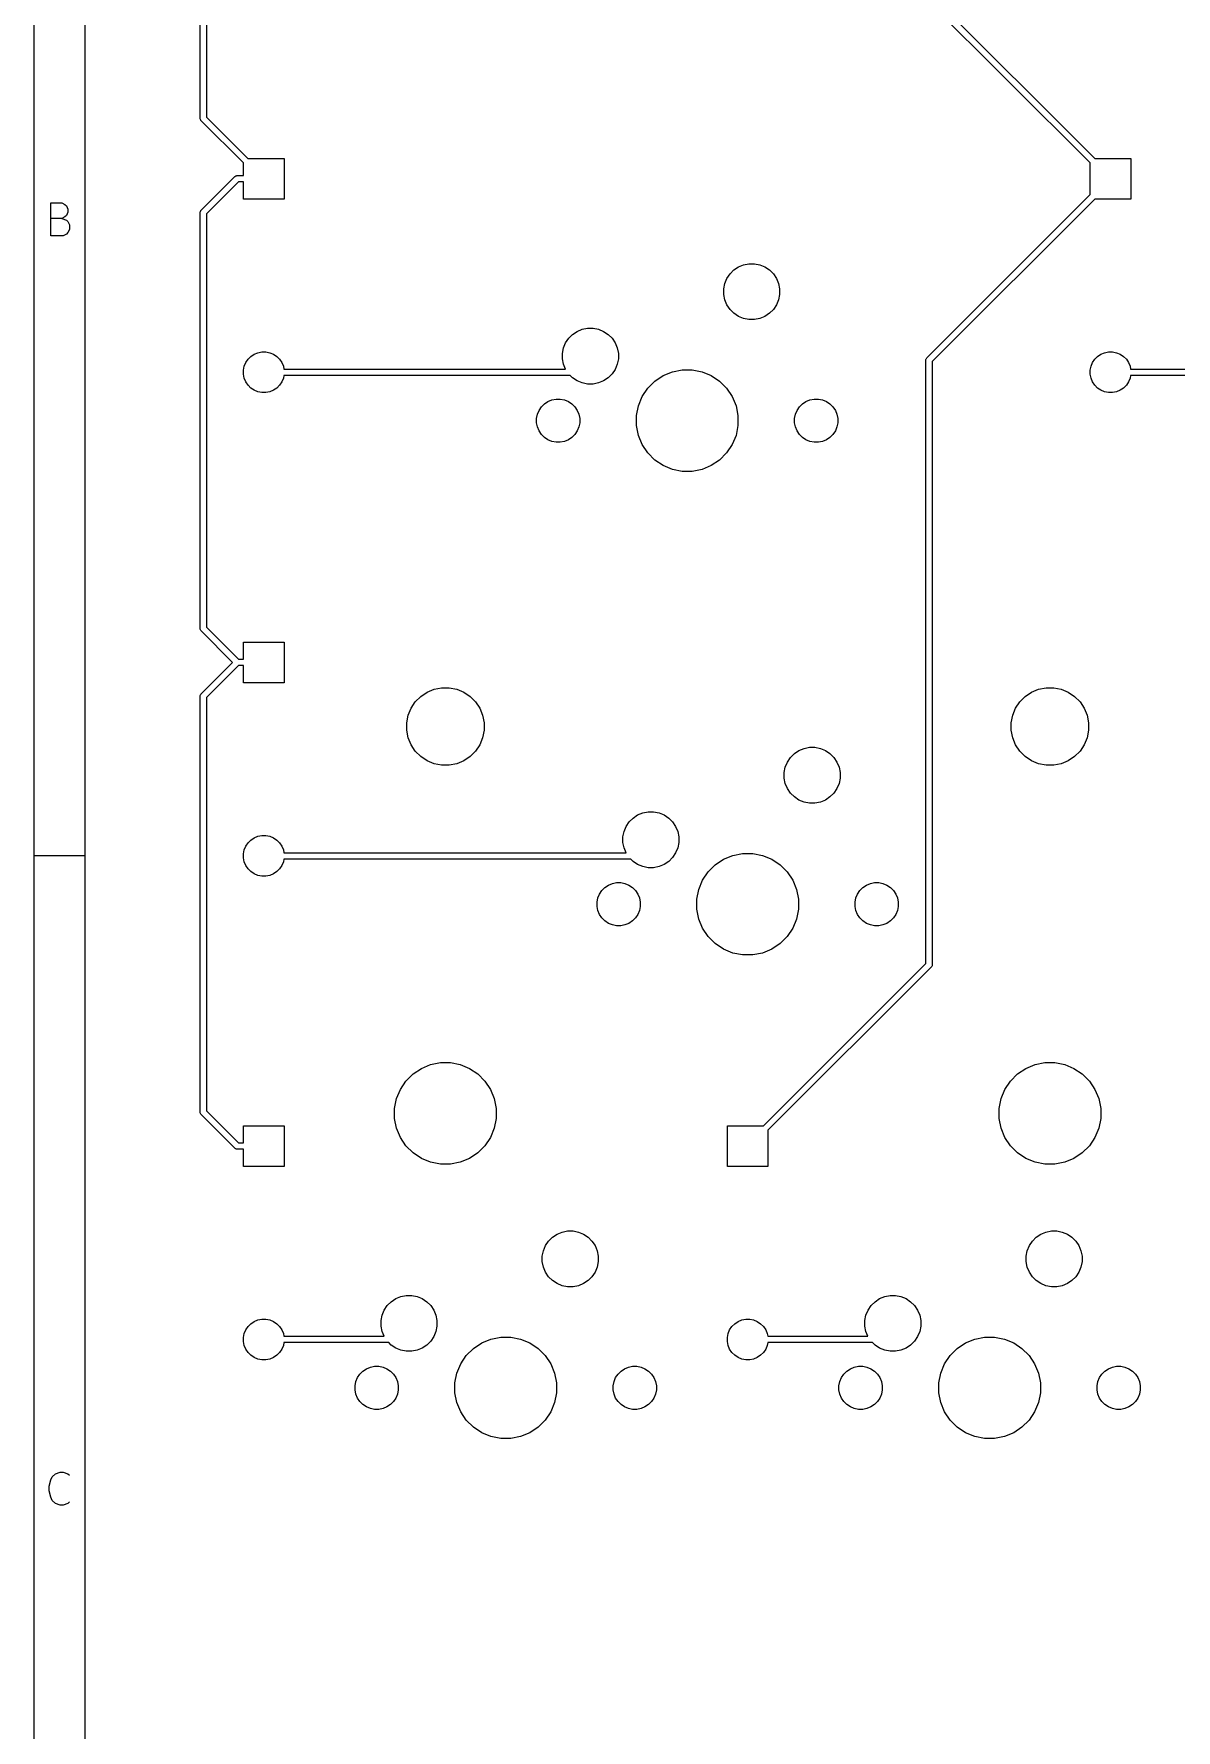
# Model space of a CAD drawing. Extents: x 0.4 to 33.6, y -21.6 to -0.4.
# Drawn here: x 0.394 to 2.164, y -5.687 to -3.057 of the extents above; entities that cross this region are included whole.
import ezdxf

# ---------------------------------------------------------------- set-up
doc = ezdxf.new("R2010")
doc.units = 0
doc.header["$MEASUREMENT"] = 0
doc.layers.add('BLACK', color=7, linetype='CONTINUOUS')

msp = doc.modelspace()

# ---------------------------------------------------------------- linework, layer by layer
at = {"layer": 'BLACK', "linetype": 'CONTINUOUS'}
for p, q in [((0.393701, -0.393701), (0.393701, -21.6063)), ((0.472441, -0.472441), (0.472441, -21.5276)), ((0.651329, -3.18726), (0.651329, -2.5839)), ((0.661171, -2.5857), (0.661171, -3.18546)), ((1.78617, -2.99796), (2.03796, -3.24975)), ((2.031, -3.25671), (1.77794, -3.00365)), ((0.651305, -3.1875), (0.651329, -3.18726)), ((0.6514, -3.18846), (0.651305, -3.1875)), ((0.651681, -3.18939), (0.6514, -3.18846)), ((0.652138, -3.19025), (0.651681, -3.18939)), ((0.652599, -3.19081), (0.652138, -3.19025)), ((0.652753, -3.191), (0.652599, -3.19081)), ((0.652941, -3.19115), (0.652753, -3.191)), ((0.718504, -3.25671), (0.652941, -3.19115)), ((0.661171, -3.18546), (0.725464, -3.24975)), ((0.718504, -3.27633), (0.718504, -3.25671)), ((0.725464, -3.24975), (0.781496, -3.24975)), ((0.781496, -3.24975), (0.781496, -3.31275)), ((2.031, -3.30579), (2.031, -3.25671)), ((2.03796, -3.24975), (2.094, -3.24975)), ((2.094, -3.24975), (2.094, -3.31275)), ((0.652941, -3.33001), (0.705011, -3.27794)), ((0.7107, -3.28617), (0.661171, -3.3357)), ((0.705011, -3.27794), (0.705165, -3.27775)), ((0.705165, -3.27775), (0.705352, -3.2776)), ((0.705352, -3.2776), (0.705914, -3.27714)), ((0.705914, -3.27714), (0.706769, -3.27668)), ((0.706769, -3.27668), (0.707697, -3.2764)), ((0.707697, -3.2764), (0.70842, -3.27633)), ((0.70842, -3.27633), (0.708661, -3.2763)), ((0.70842, -3.27633), (0.70842, -3.27633)), ((0.708661, -3.2763), (0.708902, -3.27633)), ((0.708902, -3.27633), (0.718504, -3.27633)), ((0.718504, -3.28617), (0.7107, -3.28617)), ((0.718504, -3.31275), (0.718504, -3.28617)), ((0.781496, -3.31275), (0.718504, -3.31275)), ((1.77794, -3.55885), (2.031, -3.30579)), ((2.03796, -3.31275), (1.78617, -3.56454)), ((2.094, -3.31275), (2.03796, -3.31275)), ((0.419666, -3.36961), (0.419666, -3.31843)), ((0.419666, -3.31843), (0.436727, -3.31843)), ((0.436727, -3.31843), (0.441601, -3.32087)), ((0.441601, -3.34036), (0.436727, -3.3428)), ((0.441601, -3.32087), (0.444038, -3.3233)), ((0.444038, -3.33793), (0.441601, -3.34036)), ((0.444038, -3.3233), (0.446475, -3.32818)), ((0.446475, -3.33305), (0.444038, -3.33793)), ((0.446475, -3.32818), (0.446475, -3.33305)), ((0.651305, -3.33366), (0.6514, -3.3327)), ((0.651329, -3.3339), (0.651305, -3.33366)), ((0.651329, -3.9786), (0.651329, -3.3339)), ((0.6514, -3.3327), (0.651681, -3.33177)), ((0.651681, -3.33177), (0.652138, -3.33091)), ((0.652138, -3.33091), (0.652599, -3.33035)), ((0.652599, -3.33035), (0.652753, -3.33016)), ((0.652599, -3.33035), (0.652599, -3.33035)), ((0.652753, -3.33016), (0.652941, -3.33001)), ((0.661171, -3.3357), (0.661171, -3.9768)), ((0.436727, -3.3428), (0.419666, -3.3428)), ((0.436727, -3.3428), (0.444038, -3.34524)), ((0.444038, -3.34524), (0.446475, -3.34768)), ((0.446475, -3.36474), (0.444038, -3.36717)), ((0.446475, -3.34768), (0.448913, -3.35255)), ((0.448913, -3.35986), (0.446475, -3.36474)), ((0.448913, -3.35255), (0.448913, -3.35986)), ((0.439164, -3.36961), (0.419666, -3.36961)), ((0.444038, -3.36717), (0.439164, -3.36961)), ((1.47864, -3.42261), (1.48574, -3.41787)), ((1.48574, -3.41787), (1.49362, -3.41461)), ((1.49362, -3.41461), (1.50198, -3.41294)), ((1.50198, -3.41294), (1.51052, -3.41294)), ((1.51052, -3.41294), (1.51888, -3.41461)), ((1.51888, -3.41461), (1.52676, -3.41787)), ((1.52676, -3.41787), (1.53386, -3.42261)), ((1.46294, -3.45198), (1.46461, -3.44362)), ((1.46461, -3.44362), (1.46787, -3.43574)), ((1.46787, -3.43574), (1.47261, -3.42864)), ((1.47261, -3.42864), (1.47864, -3.42261)), ((1.53386, -3.42261), (1.53989, -3.42864)), ((1.53989, -3.42864), (1.54463, -3.43574)), ((1.54463, -3.43574), (1.54789, -3.44362)), ((1.54789, -3.44362), (1.54956, -3.45198)), ((1.46294, -3.46052), (1.46294, -3.45198)), ((1.46461, -3.46888), (1.46294, -3.46052)), ((1.46787, -3.47676), (1.46461, -3.46888)), ((1.54789, -3.46888), (1.54463, -3.47676)), ((1.54956, -3.46052), (1.54789, -3.46888)), ((1.54956, -3.45198), (1.54956, -3.46052)), ((1.47261, -3.48386), (1.46787, -3.47676)), ((1.47864, -3.48989), (1.47261, -3.48386)), ((1.48574, -3.49463), (1.47864, -3.48989)), ((1.49362, -3.49789), (1.48574, -3.49463)), ((1.50198, -3.49956), (1.49362, -3.49789)), ((1.51888, -3.49789), (1.51052, -3.49956)), ((1.52676, -3.49463), (1.51888, -3.49789)), ((1.53386, -3.48989), (1.52676, -3.49463)), ((1.53989, -3.48386), (1.53386, -3.48989)), ((1.54463, -3.47676), (1.53989, -3.48386)), ((1.22261, -3.52864), (1.22864, -3.52261)), ((1.22864, -3.52261), (1.23574, -3.51787)), ((1.23574, -3.51787), (1.24362, -3.51461)), ((1.24362, -3.51461), (1.25198, -3.51294)), ((1.25198, -3.51294), (1.26052, -3.51294)), ((1.26052, -3.51294), (1.26888, -3.51461)), ((1.26888, -3.51461), (1.27676, -3.51787)), ((1.27676, -3.51787), (1.28386, -3.52261)), ((1.28386, -3.52261), (1.28989, -3.52864)), ((1.51052, -3.49956), (1.50198, -3.49956)), ((0.735081, -3.55334), (0.740813, -3.55096)), ((0.740813, -3.55096), (0.746898, -3.54975)), ((0.746898, -3.54975), (0.753102, -3.54975)), ((0.753102, -3.54975), (0.759187, -3.55096)), ((0.759187, -3.55096), (0.764919, -3.55334)), ((1.21294, -3.55198), (1.21461, -3.54362)), ((1.21461, -3.54362), (1.21787, -3.53574)), ((1.21787, -3.53574), (1.22261, -3.52864)), ((1.28989, -3.52864), (1.29463, -3.53574)), ((1.29463, -3.53574), (1.29789, -3.54362)), ((1.29789, -3.54362), (1.29956, -3.55198)), ((2.04758, -3.55334), (2.05331, -3.55096)), ((2.05331, -3.55096), (2.0594, -3.54975)), ((2.0594, -3.54975), (2.0656, -3.54975)), ((2.0656, -3.54975), (2.07169, -3.55096)), ((2.07169, -3.55096), (2.07742, -3.55334)), ((0.718504, -3.57815), (0.719714, -3.57206)), ((0.719714, -3.57206), (0.722089, -3.56633)), ((0.722089, -3.56633), (0.725535, -3.56117)), ((0.725535, -3.56117), (0.729922, -3.55679)), ((0.729922, -3.55679), (0.735081, -3.55334)), ((0.764919, -3.55334), (0.770078, -3.55679)), ((0.770078, -3.55679), (0.774465, -3.56117)), ((0.774465, -3.56117), (0.777911, -3.56633)), ((0.777911, -3.56633), (0.780286, -3.57206)), ((0.780286, -3.57206), (0.781134, -3.57633)), ((0.781134, -3.57633), (1.21769, -3.57633)), ((1.21294, -3.56052), (1.21294, -3.55198)), ((1.21461, -3.56888), (1.21294, -3.56052)), ((1.21769, -3.57633), (1.21461, -3.56888)), ((1.29463, -3.57676), (1.28989, -3.58386)), ((1.29789, -3.56888), (1.29463, -3.57676)), ((1.29956, -3.56052), (1.29789, -3.56888)), ((1.29956, -3.55198), (1.29956, -3.56052)), ((1.77631, -3.5625), (1.77633, -3.56226)), ((1.77633, -3.56274), (1.77631, -3.5625)), ((1.77633, -3.56226), (1.7764, -3.56154)), ((1.77633, -3.56226), (1.77633, -3.56226)), ((1.77633, -4.49796), (1.77633, -3.56274)), ((1.7764, -3.56154), (1.77668, -3.56061)), ((1.77668, -3.56061), (1.77714, -3.55975)), ((1.77714, -3.55975), (1.77775, -3.559)), ((1.77775, -3.559), (1.77794, -3.55885)), ((1.78617, -3.56454), (1.78617, -4.49976)), ((2.031, -3.57815), (2.03221, -3.57206)), ((2.03221, -3.57206), (2.03459, -3.56633)), ((2.03459, -3.56633), (2.03804, -3.56117)), ((2.03804, -3.56117), (2.04242, -3.55679)), ((2.04242, -3.55679), (2.04758, -3.55334)), ((2.07742, -3.55334), (2.08258, -3.55679)), ((2.08258, -3.55679), (2.08696, -3.56117)), ((2.08696, -3.56117), (2.09041, -3.56633)), ((2.09041, -3.56633), (2.09279, -3.57206)), ((2.09279, -3.57206), (2.09363, -3.57633)), ((2.09363, -3.57633), (2.24894, -3.57633)), ((0.718504, -3.58435), (0.718504, -3.57815)), ((0.719714, -3.59044), (0.718504, -3.58435)), ((0.722089, -3.59617), (0.719714, -3.59044)), ((0.725535, -3.60133), (0.722089, -3.59617)), ((0.729922, -3.60571), (0.725535, -3.60133)), ((0.774465, -3.60133), (0.770078, -3.60571)), ((0.777911, -3.59617), (0.774465, -3.60133)), ((0.780286, -3.59044), (0.777911, -3.59617)), ((0.781134, -3.58617), (0.780286, -3.59044)), ((1.22493, -3.58617), (0.781134, -3.58617)), ((1.22864, -3.58989), (1.22493, -3.58617)), ((1.23574, -3.59463), (1.22864, -3.58989)), ((1.24362, -3.59789), (1.23574, -3.59463)), ((1.25198, -3.59956), (1.24362, -3.59789)), ((1.26052, -3.59956), (1.25198, -3.59956)), ((1.26888, -3.59789), (1.26052, -3.59956)), ((1.27676, -3.59463), (1.26888, -3.59789)), ((1.28386, -3.58989), (1.27676, -3.59463)), ((1.28989, -3.58386), (1.28386, -3.58989)), ((1.34509, -3.60606), (1.35606, -3.59509)), ((1.35606, -3.59509), (1.36895, -3.58647)), ((1.36895, -3.58647), (1.38328, -3.58054)), ((1.38328, -3.58054), (1.39849, -3.57751)), ((1.39849, -3.57751), (1.41401, -3.57751)), ((1.41401, -3.57751), (1.42922, -3.58054)), ((1.42922, -3.58054), (1.44355, -3.58647)), ((1.44355, -3.58647), (1.45644, -3.59509)), ((1.45644, -3.59509), (1.46741, -3.60606)), ((2.031, -3.58435), (2.031, -3.57815)), ((2.03221, -3.59044), (2.031, -3.58435)), ((2.03459, -3.59617), (2.03221, -3.59044)), ((2.03804, -3.60133), (2.03459, -3.59617)), ((2.04242, -3.60571), (2.03804, -3.60133)), ((2.08696, -3.60133), (2.08258, -3.60571)), ((2.09041, -3.59617), (2.08696, -3.60133)), ((2.09279, -3.59044), (2.09041, -3.59617)), ((2.09363, -3.58617), (2.09279, -3.59044)), ((2.25618, -3.58617), (2.09363, -3.58617)), ((0.735081, -3.60916), (0.729922, -3.60571)), ((0.740813, -3.61154), (0.735081, -3.60916)), ((0.746898, -3.61275), (0.740813, -3.61154)), ((0.753102, -3.61275), (0.746898, -3.61275)), ((0.759187, -3.61154), (0.753102, -3.61275)), ((0.764919, -3.60916), (0.759187, -3.61154)), ((0.770078, -3.60571), (0.764919, -3.60916)), ((1.18492, -3.63026), (1.1904, -3.62659)), ((1.1904, -3.62659), (1.19649, -3.62407)), ((1.19649, -3.62407), (1.20295, -3.62279)), ((1.20295, -3.62279), (1.20955, -3.62279)), ((1.20955, -3.62279), (1.21601, -3.62407)), ((1.21601, -3.62407), (1.2221, -3.62659)), ((1.2221, -3.62659), (1.22758, -3.63026)), ((1.33054, -3.63328), (1.33647, -3.61895)), ((1.33647, -3.61895), (1.34509, -3.60606)), ((1.46741, -3.60606), (1.47603, -3.61895)), ((1.47603, -3.61895), (1.48196, -3.63328)), ((1.58492, -3.63026), (1.5904, -3.62659)), ((1.5904, -3.62659), (1.59649, -3.62407)), ((1.59649, -3.62407), (1.60295, -3.62279)), ((1.60295, -3.62279), (1.60955, -3.62279)), ((1.60955, -3.62279), (1.61601, -3.62407)), ((1.61601, -3.62407), (1.6221, -3.62659)), ((1.6221, -3.62659), (1.62758, -3.63026)), ((2.04758, -3.60916), (2.04242, -3.60571)), ((2.05331, -3.61154), (2.04758, -3.60916)), ((2.0594, -3.61275), (2.05331, -3.61154)), ((2.0656, -3.61275), (2.0594, -3.61275)), ((2.07169, -3.61154), (2.0656, -3.61275)), ((2.07742, -3.60916), (2.07169, -3.61154)), ((2.08258, -3.60571), (2.07742, -3.60916)), ((1.17279, -3.65295), (1.17407, -3.64649)), ((1.17279, -3.65955), (1.17279, -3.65295)), ((1.17407, -3.64649), (1.17659, -3.6404)), ((1.17659, -3.6404), (1.18026, -3.63492)), ((1.18026, -3.63492), (1.18492, -3.63026)), ((1.22758, -3.63026), (1.23224, -3.63492)), ((1.23224, -3.63492), (1.23591, -3.6404)), ((1.23591, -3.6404), (1.23843, -3.64649)), ((1.23843, -3.64649), (1.23971, -3.65295)), ((1.23971, -3.65295), (1.23971, -3.65955)), ((1.32751, -3.64849), (1.33054, -3.63328)), ((1.32751, -3.66401), (1.32751, -3.64849)), ((1.48196, -3.63328), (1.48499, -3.64849)), ((1.48499, -3.64849), (1.48499, -3.66401)), ((1.57279, -3.65295), (1.57407, -3.64649)), ((1.57279, -3.65955), (1.57279, -3.65295)), ((1.57407, -3.64649), (1.57659, -3.6404)), ((1.57659, -3.6404), (1.58026, -3.63492)), ((1.58026, -3.63492), (1.58492, -3.63026)), ((1.62758, -3.63026), (1.63224, -3.63492)), ((1.63224, -3.63492), (1.63591, -3.6404)), ((1.63591, -3.6404), (1.63843, -3.64649)), ((1.63843, -3.64649), (1.63971, -3.65295)), ((1.63971, -3.65295), (1.63971, -3.65955)), ((1.17407, -3.66601), (1.17279, -3.65955)), ((1.17659, -3.6721), (1.17407, -3.66601)), ((1.18026, -3.67758), (1.17659, -3.6721)), ((1.18492, -3.68224), (1.18026, -3.67758)), ((1.1904, -3.68591), (1.18492, -3.68224)), ((1.22758, -3.68224), (1.2221, -3.68591)), ((1.23224, -3.67758), (1.22758, -3.68224)), ((1.23591, -3.6721), (1.23224, -3.67758)), ((1.23843, -3.66601), (1.23591, -3.6721)), ((1.23971, -3.65955), (1.23843, -3.66601)), ((1.33054, -3.67922), (1.32751, -3.66401)), ((1.33647, -3.69355), (1.33054, -3.67922)), ((1.48196, -3.67922), (1.47603, -3.69355)), ((1.48499, -3.66401), (1.48196, -3.67922)), ((1.57407, -3.66601), (1.57279, -3.65955)), ((1.57659, -3.6721), (1.57407, -3.66601)), ((1.58026, -3.67758), (1.57659, -3.6721)), ((1.58492, -3.68224), (1.58026, -3.67758)), ((1.5904, -3.68591), (1.58492, -3.68224)), ((1.62758, -3.68224), (1.6221, -3.68591)), ((1.63224, -3.67758), (1.62758, -3.68224)), ((1.63591, -3.6721), (1.63224, -3.67758)), ((1.63843, -3.66601), (1.63591, -3.6721)), ((1.63971, -3.65955), (1.63843, -3.66601)), ((1.19649, -3.68843), (1.1904, -3.68591)), ((1.20295, -3.68971), (1.19649, -3.68843)), ((1.20955, -3.68971), (1.20295, -3.68971)), ((1.21601, -3.68843), (1.20955, -3.68971)), ((1.2221, -3.68591), (1.21601, -3.68843)), ((1.34509, -3.70644), (1.33647, -3.69355)), ((1.35606, -3.71741), (1.34509, -3.70644)), ((1.46741, -3.70644), (1.45644, -3.71741)), ((1.47603, -3.69355), (1.46741, -3.70644)), ((1.59649, -3.68843), (1.5904, -3.68591)), ((1.60295, -3.68971), (1.59649, -3.68843)), ((1.60955, -3.68971), (1.60295, -3.68971)), ((1.61601, -3.68843), (1.60955, -3.68971)), ((1.6221, -3.68591), (1.61601, -3.68843)), ((1.36895, -3.72603), (1.35606, -3.71741)), ((1.38328, -3.73196), (1.36895, -3.72603)), ((1.39849, -3.73499), (1.38328, -3.73196)), ((1.41401, -3.73499), (1.39849, -3.73499)), ((1.42922, -3.73196), (1.41401, -3.73499)), ((1.44355, -3.72603), (1.42922, -3.73196)), ((1.45644, -3.71741), (1.44355, -3.72603)), ((0.651305, -3.97884), (0.651329, -3.9786)), ((0.651329, -3.97908), (0.651305, -3.97884)), ((0.6514, -3.9798), (0.651329, -3.97908)), ((0.651329, -3.97908), (0.651329, -3.97908)), ((0.651681, -3.98073), (0.6514, -3.9798)), ((0.652138, -3.98159), (0.651681, -3.98073)), ((0.652753, -3.98234), (0.652138, -3.98159)), ((0.652941, -3.98249), (0.652753, -3.98234)), ((0.701702, -4.03125), (0.652941, -3.98249)), ((0.661171, -3.9768), (0.7107, -4.02633)), ((0.718504, -4.02633), (0.718504, -3.99975)), ((0.718504, -3.99975), (0.781496, -3.99975)), ((0.781496, -3.99975), (0.781496, -4.06275)), ((0.652941, -4.08001), (0.701702, -4.03125)), ((0.7107, -4.03617), (0.661171, -4.0857)), ((0.7107, -4.02633), (0.718504, -4.02633)), ((0.718504, -4.03617), (0.7107, -4.03617)), ((0.718504, -4.06275), (0.718504, -4.03617)), ((0.781496, -4.06275), (0.718504, -4.06275)), ((1.00306, -4.07745), (1.01398, -4.07293)), ((1.01398, -4.07293), (1.02558, -4.07062)), ((1.02558, -4.07062), (1.03741, -4.07062)), ((1.03741, -4.07062), (1.04901, -4.07293)), ((1.04901, -4.07293), (1.05994, -4.07745)), ((1.94006, -4.07745), (1.95099, -4.07293)), ((1.95099, -4.07293), (1.96259, -4.07062)), ((1.96259, -4.07062), (1.97442, -4.07062)), ((1.97442, -4.07062), (1.98602, -4.07293)), ((1.98602, -4.07293), (1.99694, -4.07745)), ((0.651305, -4.08366), (0.6514, -4.0827)), ((0.651329, -4.0839), (0.651305, -4.08366)), ((0.651329, -4.7286), (0.651329, -4.0839)), ((0.6514, -4.0827), (0.651681, -4.08177)), ((0.651681, -4.08177), (0.652138, -4.08091)), ((0.652138, -4.08091), (0.652599, -4.08035)), ((0.652599, -4.08035), (0.652753, -4.08016)), ((0.652599, -4.08035), (0.652599, -4.08035)), ((0.652753, -4.08016), (0.652941, -4.08001)), ((0.661171, -4.0857), (0.661171, -4.7268)), ((0.973764, -4.11315), (0.97829, -4.10222)), ((0.97829, -4.10222), (0.98486, -4.09239)), ((0.98486, -4.09239), (0.993223, -4.08402)), ((0.993223, -4.08402), (1.00306, -4.07745)), ((1.05994, -4.07745), (1.06977, -4.08402)), ((1.06977, -4.08402), (1.07813, -4.09239)), ((1.07813, -4.09239), (1.0847, -4.10222)), ((1.0847, -4.10222), (1.08923, -4.11315)), ((1.91077, -4.11315), (1.9153, -4.10222)), ((1.9153, -4.10222), (1.92187, -4.09239)), ((1.92187, -4.09239), (1.93023, -4.08402)), ((1.93023, -4.08402), (1.94006, -4.07745)), ((1.99694, -4.07745), (2.00678, -4.08402)), ((2.00678, -4.08402), (2.01514, -4.09239)), ((2.01514, -4.09239), (2.02171, -4.10222)), ((2.02171, -4.10222), (2.02624, -4.11315)), ((0.971457, -4.12475), (0.973764, -4.11315)), ((0.971457, -4.13657), (0.971457, -4.12475)), ((1.08923, -4.11315), (1.09154, -4.12475)), ((1.09154, -4.12475), (1.09154, -4.13657)), ((1.90846, -4.12475), (1.91077, -4.11315)), ((1.90846, -4.13657), (1.90846, -4.12475)), ((2.02624, -4.11315), (2.02854, -4.12475)), ((2.02854, -4.12475), (2.02854, -4.13657)), ((0.973764, -4.14817), (0.971457, -4.13657)), ((0.97829, -4.1591), (0.973764, -4.14817)), ((1.08923, -4.14817), (1.0847, -4.1591)), ((1.09154, -4.13657), (1.08923, -4.14817)), ((1.91077, -4.14817), (1.90846, -4.13657)), ((1.9153, -4.1591), (1.91077, -4.14817)), ((2.02624, -4.14817), (2.02171, -4.1591)), ((2.02854, -4.13657), (2.02624, -4.14817)), ((0.98486, -4.16893), (0.97829, -4.1591)), ((0.993223, -4.1773), (0.98486, -4.16893)), ((1.00306, -4.18387), (0.993223, -4.1773)), ((1.06977, -4.1773), (1.05994, -4.18387)), ((1.07813, -4.16893), (1.06977, -4.1773)), ((1.0847, -4.1591), (1.07813, -4.16893)), ((1.56162, -4.18574), (1.56636, -4.17864)), ((1.56636, -4.17864), (1.57239, -4.17261)), ((1.57239, -4.17261), (1.57949, -4.16787)), ((1.57949, -4.16787), (1.58737, -4.16461)), ((1.58737, -4.16461), (1.59573, -4.16294)), ((1.59573, -4.16294), (1.60427, -4.16294)), ((1.60427, -4.16294), (1.61263, -4.16461)), ((1.61263, -4.16461), (1.62051, -4.16787)), ((1.62051, -4.16787), (1.62761, -4.17261)), ((1.62761, -4.17261), (1.63364, -4.17864)), ((1.63364, -4.17864), (1.63838, -4.18574)), ((1.92187, -4.16893), (1.9153, -4.1591)), ((1.93023, -4.1773), (1.92187, -4.16893)), ((1.94006, -4.18387), (1.93023, -4.1773)), ((2.00678, -4.1773), (1.99694, -4.18387)), ((2.01514, -4.16893), (2.00678, -4.1773)), ((2.02171, -4.1591), (2.01514, -4.16893)), ((1.01398, -4.18839), (1.00306, -4.18387)), ((1.02558, -4.1907), (1.01398, -4.18839)), ((1.03741, -4.1907), (1.02558, -4.1907)), ((1.04901, -4.18839), (1.03741, -4.1907)), ((1.05994, -4.18387), (1.04901, -4.18839)), ((1.55669, -4.20198), (1.55836, -4.19362)), ((1.55669, -4.21052), (1.55669, -4.20198)), ((1.55836, -4.19362), (1.56162, -4.18574)), ((1.63838, -4.18574), (1.64164, -4.19362)), ((1.64164, -4.19362), (1.64331, -4.20198)), ((1.64331, -4.20198), (1.64331, -4.21052)), ((1.95099, -4.18839), (1.94006, -4.18387)), ((1.96259, -4.1907), (1.95099, -4.18839)), ((1.97442, -4.1907), (1.96259, -4.1907)), ((1.98602, -4.18839), (1.97442, -4.1907)), ((1.99694, -4.18387), (1.98602, -4.18839)), ((1.55836, -4.21888), (1.55669, -4.21052)), ((1.56162, -4.22676), (1.55836, -4.21888)), ((1.56636, -4.23386), (1.56162, -4.22676)), ((1.57239, -4.23989), (1.56636, -4.23386)), ((1.63364, -4.23386), (1.62761, -4.23989)), ((1.63838, -4.22676), (1.63364, -4.23386)), ((1.64164, -4.21888), (1.63838, -4.22676)), ((1.64331, -4.21052), (1.64164, -4.21888)), ((1.57949, -4.24463), (1.57239, -4.23989)), ((1.58737, -4.24789), (1.57949, -4.24463)), ((1.59573, -4.24956), (1.58737, -4.24789)), ((1.60427, -4.24956), (1.59573, -4.24956)), ((1.61263, -4.24789), (1.60427, -4.24956)), ((1.62051, -4.24463), (1.61263, -4.24789)), ((1.62761, -4.23989), (1.62051, -4.24463)), ((1.30836, -4.29362), (1.31162, -4.28574)), ((1.31162, -4.28574), (1.31636, -4.27864)), ((1.31636, -4.27864), (1.32239, -4.27261)), ((1.32239, -4.27261), (1.32949, -4.26787)), ((1.32949, -4.26787), (1.33737, -4.26461)), ((1.33737, -4.26461), (1.34573, -4.26294)), ((1.34573, -4.26294), (1.35427, -4.26294)), ((1.35427, -4.26294), (1.36263, -4.26461)), ((1.36263, -4.26461), (1.37051, -4.26787)), ((1.37051, -4.26787), (1.37761, -4.27261)), ((1.37761, -4.27261), (1.38364, -4.27864)), ((1.38364, -4.27864), (1.38838, -4.28574)), ((1.38838, -4.28574), (1.39164, -4.29362)), ((0.722089, -4.31633), (0.725535, -4.31117)), ((0.725535, -4.31117), (0.729922, -4.30679)), ((0.729922, -4.30679), (0.735081, -4.30334)), ((0.735081, -4.30334), (0.740813, -4.30096)), ((0.740813, -4.30096), (0.746898, -4.29975)), ((0.746898, -4.29975), (0.753102, -4.29975)), ((0.753102, -4.29975), (0.759187, -4.30096)), ((0.759187, -4.30096), (0.764919, -4.30334)), ((0.764919, -4.30334), (0.770078, -4.30679)), ((0.770078, -4.30679), (0.774465, -4.31117)), ((0.774465, -4.31117), (0.777911, -4.31633)), ((1.30669, -4.30198), (1.30836, -4.29362)), ((1.30669, -4.31052), (1.30669, -4.30198)), ((1.30836, -4.31888), (1.30669, -4.31052)), ((1.39164, -4.29362), (1.39331, -4.30198)), ((1.39331, -4.31052), (1.39164, -4.31888)), ((1.39331, -4.30198), (1.39331, -4.31052)), ((0.393701, -4.33071), (0.472441, -4.33071)), ((0.718504, -4.32815), (0.719714, -4.32206)), ((0.718504, -4.33435), (0.718504, -4.32815)), ((0.719714, -4.34044), (0.718504, -4.33435)), ((0.719714, -4.32206), (0.722089, -4.31633)), ((0.777911, -4.31633), (0.780286, -4.32206)), ((0.780286, -4.32206), (0.781134, -4.32633)), ((0.781134, -4.33617), (0.780286, -4.34044)), ((0.781134, -4.32633), (1.31144, -4.32633)), ((1.31868, -4.33617), (0.781134, -4.33617)), ((1.31144, -4.32633), (1.30836, -4.31888)), ((1.32239, -4.33989), (1.31868, -4.33617)), ((1.32949, -4.34463), (1.32239, -4.33989)), ((1.37761, -4.33989), (1.37051, -4.34463)), ((1.38364, -4.33386), (1.37761, -4.33989)), ((1.38838, -4.32676), (1.38364, -4.33386)), ((1.39164, -4.31888), (1.38838, -4.32676)), ((1.44981, -4.34509), (1.4627, -4.33647)), ((1.4627, -4.33647), (1.47703, -4.33054)), ((1.47703, -4.33054), (1.49224, -4.32751)), ((1.49224, -4.32751), (1.50776, -4.32751)), ((1.50776, -4.32751), (1.52297, -4.33054)), ((1.52297, -4.33054), (1.5373, -4.33647)), ((1.5373, -4.33647), (1.55019, -4.34509)), ((0.722089, -4.34617), (0.719714, -4.34044)), ((0.725535, -4.35133), (0.722089, -4.34617)), ((0.729922, -4.35571), (0.725535, -4.35133)), ((0.735081, -4.35916), (0.729922, -4.35571)), ((0.740813, -4.36154), (0.735081, -4.35916)), ((0.746898, -4.36275), (0.740813, -4.36154)), ((0.753102, -4.36275), (0.746898, -4.36275)), ((0.759187, -4.36154), (0.753102, -4.36275)), ((0.764919, -4.35916), (0.759187, -4.36154)), ((0.770078, -4.35571), (0.764919, -4.35916)), ((0.774465, -4.35133), (0.770078, -4.35571)), ((0.777911, -4.34617), (0.774465, -4.35133)), ((0.780286, -4.34044), (0.777911, -4.34617)), ((1.33737, -4.34789), (1.32949, -4.34463)), ((1.34573, -4.34956), (1.33737, -4.34789)), ((1.35427, -4.34956), (1.34573, -4.34956)), ((1.36263, -4.34789), (1.35427, -4.34956)), ((1.37051, -4.34463), (1.36263, -4.34789)), ((1.43022, -4.36895), (1.43884, -4.35606)), ((1.43884, -4.35606), (1.44981, -4.34509)), ((1.55019, -4.34509), (1.56116, -4.35606)), ((1.56116, -4.35606), (1.56978, -4.36895)), ((1.26782, -4.39649), (1.27034, -4.3904)), ((1.27034, -4.3904), (1.27401, -4.38492)), ((1.27401, -4.38492), (1.27867, -4.38026)), ((1.27867, -4.38026), (1.28415, -4.37659)), ((1.28415, -4.37659), (1.29024, -4.37407)), ((1.29024, -4.37407), (1.2967, -4.37279)), ((1.2967, -4.37279), (1.3033, -4.37279)), ((1.3033, -4.37279), (1.30976, -4.37407)), ((1.30976, -4.37407), (1.31585, -4.37659)), ((1.31585, -4.37659), (1.32133, -4.38026)), ((1.32133, -4.38026), (1.32599, -4.38492)), ((1.32599, -4.38492), (1.32966, -4.3904)), ((1.32966, -4.3904), (1.33218, -4.39649)), ((1.42126, -4.39849), (1.42429, -4.38328)), ((1.42429, -4.38328), (1.43022, -4.36895)), ((1.56978, -4.36895), (1.57571, -4.38328)), ((1.57571, -4.38328), (1.57874, -4.39849)), ((1.66782, -4.39649), (1.67034, -4.3904)), ((1.67034, -4.3904), (1.67401, -4.38492)), ((1.67401, -4.38492), (1.67867, -4.38026)), ((1.67867, -4.38026), (1.68415, -4.37659)), ((1.68415, -4.37659), (1.69024, -4.37407)), ((1.69024, -4.37407), (1.6967, -4.37279)), ((1.6967, -4.37279), (1.7033, -4.37279)), ((1.7033, -4.37279), (1.70976, -4.37407)), ((1.70976, -4.37407), (1.71585, -4.37659)), ((1.71585, -4.37659), (1.72133, -4.38026)), ((1.72133, -4.38026), (1.72599, -4.38492)), ((1.72599, -4.38492), (1.72966, -4.3904)), ((1.72966, -4.3904), (1.73218, -4.39649)), ((1.26654, -4.40295), (1.26782, -4.39649)), ((1.26654, -4.40955), (1.26654, -4.40295)), ((1.26782, -4.41601), (1.26654, -4.40955)), ((1.27034, -4.4221), (1.26782, -4.41601)), ((1.33218, -4.41601), (1.32966, -4.4221)), ((1.33218, -4.39649), (1.33346, -4.40295)), ((1.33346, -4.40955), (1.33218, -4.41601)), ((1.33346, -4.40295), (1.33346, -4.40955)), ((1.42126, -4.41401), (1.42126, -4.39849)), ((1.42429, -4.42922), (1.42126, -4.41401)), ((1.57874, -4.41401), (1.57571, -4.42922)), ((1.57874, -4.39849), (1.57874, -4.41401)), ((1.66654, -4.40295), (1.66782, -4.39649)), ((1.66654, -4.40955), (1.66654, -4.40295)), ((1.66782, -4.41601), (1.66654, -4.40955)), ((1.67034, -4.4221), (1.66782, -4.41601)), ((1.73218, -4.41601), (1.72966, -4.4221)), ((1.73218, -4.39649), (1.73346, -4.40295)), ((1.73346, -4.40955), (1.73218, -4.41601)), ((1.73346, -4.40295), (1.73346, -4.40955)), ((1.27401, -4.42758), (1.27034, -4.4221)), ((1.27867, -4.43224), (1.27401, -4.42758)), ((1.28415, -4.43591), (1.27867, -4.43224)), ((1.29024, -4.43843), (1.28415, -4.43591)), ((1.2967, -4.43971), (1.29024, -4.43843)), ((1.3033, -4.43971), (1.2967, -4.43971)), ((1.30976, -4.43843), (1.3033, -4.43971)), ((1.31585, -4.43591), (1.30976, -4.43843)), ((1.32133, -4.43224), (1.31585, -4.43591)), ((1.32599, -4.42758), (1.32133, -4.43224)), ((1.32966, -4.4221), (1.32599, -4.42758)), ((1.43022, -4.44355), (1.42429, -4.42922)), ((1.43884, -4.45644), (1.43022, -4.44355)), ((1.56978, -4.44355), (1.56116, -4.45644)), ((1.57571, -4.42922), (1.56978, -4.44355)), ((1.67401, -4.42758), (1.67034, -4.4221)), ((1.67867, -4.43224), (1.67401, -4.42758)), ((1.68415, -4.43591), (1.67867, -4.43224)), ((1.69024, -4.43843), (1.68415, -4.43591)), ((1.6967, -4.43971), (1.69024, -4.43843)), ((1.7033, -4.43971), (1.6967, -4.43971)), ((1.70976, -4.43843), (1.7033, -4.43971)), ((1.71585, -4.43591), (1.70976, -4.43843)), ((1.72133, -4.43224), (1.71585, -4.43591)), ((1.72599, -4.42758), (1.72133, -4.43224)), ((1.72966, -4.4221), (1.72599, -4.42758)), ((1.44981, -4.46741), (1.43884, -4.45644)), ((1.4627, -4.47603), (1.44981, -4.46741)), ((1.55019, -4.46741), (1.5373, -4.47603)), ((1.56116, -4.45644), (1.55019, -4.46741)), ((1.47703, -4.48196), (1.4627, -4.47603)), ((1.49224, -4.48499), (1.47703, -4.48196)), ((1.50776, -4.48499), (1.49224, -4.48499)), ((1.52297, -4.48196), (1.50776, -4.48499)), ((1.5373, -4.47603), (1.52297, -4.48196)), ((1.52454, -4.74975), (1.77633, -4.49796)), ((1.78456, -4.50365), (1.5315, -4.75671)), ((1.78475, -4.5035), (1.78456, -4.50365)), ((1.7849, -4.50331), (1.78475, -4.5035)), ((1.78536, -4.50275), (1.7849, -4.50331)), ((1.7849, -4.50331), (1.7849, -4.50331)), ((1.78582, -4.50189), (1.78536, -4.50275)), ((1.7861, -4.50096), (1.78582, -4.50189)), ((1.78582, -4.50189), (1.78582, -4.50189)), ((1.78617, -4.50024), (1.7861, -4.50096)), ((1.78617, -4.49976), (1.78619, -4.5)), ((1.78619, -4.5), (1.78617, -4.50024)), ((1.78617, -4.50024), (1.78617, -4.50024)), ((0.994199, -4.66088), (1.00853, -4.65495)), ((1.00853, -4.65495), (1.02374, -4.65192)), ((1.02374, -4.65192), (1.03925, -4.65192)), ((1.03925, -4.65192), (1.05446, -4.65495)), ((1.05446, -4.65495), (1.06879, -4.66088)), ((1.93121, -4.66088), (1.94554, -4.65495)), ((1.94554, -4.65495), (1.96075, -4.65192)), ((1.96075, -4.65192), (1.97626, -4.65192)), ((1.97626, -4.65192), (1.99147, -4.65495)), ((1.99147, -4.65495), (2.0058, -4.66088)), ((0.961717, -4.69336), (0.970335, -4.68047)), ((0.970335, -4.68047), (0.981302, -4.6695)), ((0.981302, -4.6695), (0.994199, -4.66088)), ((1.06879, -4.66088), (1.08169, -4.6695)), ((1.08169, -4.6695), (1.09266, -4.68047)), ((1.09266, -4.68047), (1.10127, -4.69336)), ((1.89873, -4.69336), (1.90734, -4.68047)), ((1.90734, -4.68047), (1.91831, -4.6695)), ((1.91831, -4.6695), (1.93121, -4.66088)), ((2.0058, -4.66088), (2.0187, -4.6695)), ((2.0187, -4.6695), (2.02967, -4.68047)), ((2.02967, -4.68047), (2.03828, -4.69336)), ((0.952756, -4.7229), (0.955782, -4.70769)), ((0.955782, -4.70769), (0.961717, -4.69336)), ((1.10127, -4.69336), (1.10721, -4.70769)), ((1.10721, -4.70769), (1.11024, -4.7229)), ((1.88976, -4.7229), (1.89279, -4.70769)), ((1.89279, -4.70769), (1.89873, -4.69336)), ((2.03828, -4.69336), (2.04422, -4.70769)), ((2.04422, -4.70769), (2.04724, -4.7229)), ((0.651305, -4.72884), (0.651329, -4.7286)), ((0.651329, -4.72908), (0.651305, -4.72884)), ((0.6514, -4.7298), (0.651329, -4.72908)), ((0.651329, -4.72908), (0.651329, -4.72908)), ((0.651681, -4.73073), (0.6514, -4.7298)), ((0.652138, -4.73159), (0.651681, -4.73073)), ((0.652753, -4.73234), (0.652138, -4.73159)), ((0.652941, -4.73249), (0.652753, -4.73234)), ((0.705011, -4.78456), (0.652941, -4.73249)), ((0.661171, -4.7268), (0.7107, -4.77633)), ((0.952756, -4.73841), (0.952756, -4.7229)), ((1.11024, -4.7229), (1.11024, -4.73841)), ((1.88976, -4.73841), (1.88976, -4.7229)), ((2.04724, -4.7229), (2.04724, -4.73841)), ((0.718504, -4.77633), (0.718504, -4.74975)), ((0.718504, -4.74975), (0.781496, -4.74975)), ((0.781496, -4.74975), (0.781496, -4.81275)), ((0.955782, -4.75363), (0.952756, -4.73841)), ((0.961717, -4.76796), (0.955782, -4.75363)), ((1.10721, -4.75363), (1.10127, -4.76796)), ((1.11024, -4.73841), (1.10721, -4.75363)), ((1.4685, -4.81275), (1.4685, -4.74975)), ((1.4685, -4.74975), (1.52454, -4.74975)), ((1.5315, -4.75671), (1.5315, -4.81275)), ((1.89279, -4.75363), (1.88976, -4.73841)), ((1.89873, -4.76796), (1.89279, -4.75363)), ((2.04422, -4.75363), (2.03828, -4.76796)), ((2.04724, -4.73841), (2.04422, -4.75363)), ((0.705165, -4.78475), (0.705011, -4.78456)), ((0.705352, -4.7849), (0.705165, -4.78475)), ((0.705914, -4.78536), (0.705352, -4.7849)), ((0.706769, -4.78582), (0.705914, -4.78536)), ((0.707697, -4.7861), (0.706769, -4.78582)), ((0.70842, -4.78617), (0.707697, -4.7861)), ((0.708661, -4.7862), (0.70842, -4.78617)), ((0.70842, -4.78617), (0.70842, -4.78617)), ((0.708902, -4.78617), (0.708661, -4.7862)), ((0.718504, -4.78617), (0.708902, -4.78617)), ((0.7107, -4.77633), (0.718504, -4.77633)), ((0.718504, -4.81275), (0.718504, -4.78617)), ((0.970335, -4.78085), (0.961717, -4.76796)), ((0.981302, -4.79182), (0.970335, -4.78085)), ((1.09266, -4.78085), (1.08169, -4.79182)), ((1.10127, -4.76796), (1.09266, -4.78085)), ((1.90734, -4.78085), (1.89873, -4.76796)), ((1.91831, -4.79182), (1.90734, -4.78085)), ((2.02967, -4.78085), (2.0187, -4.79182)), ((2.03828, -4.76796), (2.02967, -4.78085)), ((0.781496, -4.81275), (0.718504, -4.81275)), ((0.994199, -4.80044), (0.981302, -4.79182)), ((1.00853, -4.80637), (0.994199, -4.80044)), ((1.02374, -4.8094), (1.00853, -4.80637)), ((1.03925, -4.8094), (1.02374, -4.8094)), ((1.05446, -4.80637), (1.03925, -4.8094)), ((1.06879, -4.80044), (1.05446, -4.80637)), ((1.08169, -4.79182), (1.06879, -4.80044)), ((1.5315, -4.81275), (1.4685, -4.81275)), ((1.93121, -4.80044), (1.91831, -4.79182)), ((1.94554, -4.80637), (1.93121, -4.80044)), ((1.96075, -4.8094), (1.94554, -4.80637)), ((1.97626, -4.8094), (1.96075, -4.8094)), ((1.99147, -4.80637), (1.97626, -4.8094)), ((2.0058, -4.80044), (1.99147, -4.80637)), ((2.0187, -4.79182), (2.0058, -4.80044)), ((1.19739, -4.92261), (1.20449, -4.91787)), ((1.20449, -4.91787), (1.21237, -4.91461)), ((1.21237, -4.91461), (1.22073, -4.91294)), ((1.22073, -4.91294), (1.22927, -4.91294)), ((1.22927, -4.91294), (1.23763, -4.91461)), ((1.23763, -4.91461), (1.24551, -4.91787)), ((1.24551, -4.91787), (1.25261, -4.92261)), ((1.94739, -4.92261), (1.95449, -4.91787)), ((1.95449, -4.91787), (1.96237, -4.91461)), ((1.96237, -4.91461), (1.97073, -4.91294)), ((1.97073, -4.91294), (1.97927, -4.91294)), ((1.97927, -4.91294), (1.98763, -4.91461)), ((1.98763, -4.91461), (1.99551, -4.91787)), ((1.99551, -4.91787), (2.00261, -4.92261)), ((1.18169, -4.95198), (1.18336, -4.94362)), ((1.18336, -4.94362), (1.18662, -4.93574)), ((1.18662, -4.93574), (1.19136, -4.92864)), ((1.19136, -4.92864), (1.19739, -4.92261)), ((1.25261, -4.92261), (1.25864, -4.92864)), ((1.25864, -4.92864), (1.26338, -4.93574)), ((1.26338, -4.93574), (1.26664, -4.94362)), ((1.26664, -4.94362), (1.26831, -4.95198)), ((1.93169, -4.95198), (1.93336, -4.94362)), ((1.93336, -4.94362), (1.93662, -4.93574)), ((1.93662, -4.93574), (1.94136, -4.92864)), ((1.94136, -4.92864), (1.94739, -4.92261)), ((2.00261, -4.92261), (2.00864, -4.92864)), ((2.00864, -4.92864), (2.01338, -4.93574)), ((2.01338, -4.93574), (2.01664, -4.94362)), ((2.01664, -4.94362), (2.01831, -4.95198)), ((1.18169, -4.96052), (1.18169, -4.95198)), ((1.18336, -4.96888), (1.18169, -4.96052)), ((1.18662, -4.97676), (1.18336, -4.96888)), ((1.26664, -4.96888), (1.26338, -4.97676)), ((1.26831, -4.96052), (1.26664, -4.96888)), ((1.26831, -4.95198), (1.26831, -4.96052)), ((1.93169, -4.96052), (1.93169, -4.95198)), ((1.93336, -4.96888), (1.93169, -4.96052)), ((1.93662, -4.97676), (1.93336, -4.96888)), ((2.01664, -4.96888), (2.01338, -4.97676)), ((2.01831, -4.96052), (2.01664, -4.96888)), ((2.01831, -4.95198), (2.01831, -4.96052)), ((1.19136, -4.98386), (1.18662, -4.97676)), ((1.19739, -4.98989), (1.19136, -4.98386)), ((1.20449, -4.99463), (1.19739, -4.98989)), ((1.21237, -4.99789), (1.20449, -4.99463)), ((1.24551, -4.99463), (1.23763, -4.99789)), ((1.25261, -4.98989), (1.24551, -4.99463)), ((1.25864, -4.98386), (1.25261, -4.98989)), ((1.26338, -4.97676), (1.25864, -4.98386)), ((1.94136, -4.98386), (1.93662, -4.97676)), ((1.94739, -4.98989), (1.94136, -4.98386)), ((1.95449, -4.99463), (1.94739, -4.98989)), ((1.96237, -4.99789), (1.95449, -4.99463)), ((1.99551, -4.99463), (1.98763, -4.99789)), ((2.00261, -4.98989), (1.99551, -4.99463)), ((2.00864, -4.98386), (2.00261, -4.98989)), ((2.01338, -4.97676), (2.00864, -4.98386)), ((0.941361, -5.02864), (0.947393, -5.02261)), ((0.947393, -5.02261), (0.954486, -5.01787)), ((0.954486, -5.01787), (0.962368, -5.01461)), ((0.962368, -5.01461), (0.970735, -5.01294)), ((0.970735, -5.01294), (0.979265, -5.01294)), ((0.979265, -5.01294), (0.987632, -5.01461)), ((0.987632, -5.01461), (0.995514, -5.01787)), ((0.995514, -5.01787), (1.00261, -5.02261)), ((1.00261, -5.02261), (1.00864, -5.02864)), ((1.22073, -4.99956), (1.21237, -4.99789)), ((1.22927, -4.99956), (1.22073, -4.99956)), ((1.23763, -4.99789), (1.22927, -4.99956)), ((1.69136, -5.02864), (1.69739, -5.02261)), ((1.69739, -5.02261), (1.70449, -5.01787)), ((1.70449, -5.01787), (1.71237, -5.01461)), ((1.71237, -5.01461), (1.72073, -5.01294)), ((1.72073, -5.01294), (1.72927, -5.01294)), ((1.72927, -5.01294), (1.73763, -5.01461)), ((1.73763, -5.01461), (1.74551, -5.01787)), ((1.74551, -5.01787), (1.75261, -5.02261)), ((1.75261, -5.02261), (1.75864, -5.02864)), ((1.97073, -4.99956), (1.96237, -4.99789)), ((1.97927, -4.99956), (1.97073, -4.99956)), ((1.98763, -4.99789), (1.97927, -4.99956)), ((0.740813, -5.05096), (0.746898, -5.04975)), ((0.746898, -5.04975), (0.753102, -5.04975)), ((0.753102, -5.04975), (0.759187, -5.05096)), ((0.931693, -5.05198), (0.933357, -5.04362)), ((0.933357, -5.04362), (0.936622, -5.03574)), ((0.936622, -5.03574), (0.941361, -5.02864)), ((1.00864, -5.02864), (1.01338, -5.03574)), ((1.01338, -5.03574), (1.01664, -5.04362)), ((1.01664, -5.04362), (1.01831, -5.05198)), ((1.49081, -5.05096), (1.4969, -5.04975)), ((1.4969, -5.04975), (1.5031, -5.04975)), ((1.5031, -5.04975), (1.50919, -5.05096)), ((1.68169, -5.05198), (1.68336, -5.04362)), ((1.68336, -5.04362), (1.68662, -5.03574)), ((1.68662, -5.03574), (1.69136, -5.02864)), ((1.75864, -5.02864), (1.76338, -5.03574)), ((1.76338, -5.03574), (1.76664, -5.04362)), ((1.76664, -5.04362), (1.76831, -5.05198)), ((0.718504, -5.07815), (0.719714, -5.07206)), ((0.719714, -5.07206), (0.722089, -5.06633)), ((0.722089, -5.06633), (0.725535, -5.06117)), ((0.725535, -5.06117), (0.729922, -5.05679)), ((0.729922, -5.05679), (0.735081, -5.05334)), ((0.735081, -5.05334), (0.740813, -5.05096)), ((0.759187, -5.05096), (0.764919, -5.05334)), ((0.764919, -5.05334), (0.770078, -5.05679)), ((0.770078, -5.05679), (0.774465, -5.06117)), ((0.774465, -5.06117), (0.777911, -5.06633)), ((0.777911, -5.06633), (0.780286, -5.07206)), ((0.780286, -5.07206), (0.781134, -5.07633)), ((0.781134, -5.07633), (0.936442, -5.07633)), ((0.931693, -5.06052), (0.931693, -5.05198)), ((0.933357, -5.06888), (0.931693, -5.06052)), ((0.936442, -5.07633), (0.933357, -5.06888)), ((1.01664, -5.06888), (1.01338, -5.07676)), ((1.01831, -5.06052), (1.01664, -5.06888)), ((1.01831, -5.05198), (1.01831, -5.06052)), ((1.4685, -5.07815), (1.46971, -5.07206)), ((1.46971, -5.07206), (1.47209, -5.06633)), ((1.47209, -5.06633), (1.47554, -5.06117)), ((1.47554, -5.06117), (1.47992, -5.05679)), ((1.47992, -5.05679), (1.48508, -5.05334)), ((1.48508, -5.05334), (1.49081, -5.05096)), ((1.50919, -5.05096), (1.51492, -5.05334)), ((1.51492, -5.05334), (1.52008, -5.05679)), ((1.52008, -5.05679), (1.52446, -5.06117)), ((1.52446, -5.06117), (1.52791, -5.06633)), ((1.52791, -5.06633), (1.53029, -5.07206)), ((1.53029, -5.07206), (1.53113, -5.07633)), ((1.53113, -5.07633), (1.68644, -5.07633)), ((1.68169, -5.06052), (1.68169, -5.05198)), ((1.68336, -5.06888), (1.68169, -5.06052)), ((1.68644, -5.07633), (1.68336, -5.06888)), ((1.76664, -5.06888), (1.76338, -5.07676)), ((1.76831, -5.06052), (1.76664, -5.06888)), ((1.76831, -5.05198), (1.76831, -5.06052)), ((0.718504, -5.08435), (0.718504, -5.07815)), ((0.719714, -5.09044), (0.718504, -5.08435)), ((0.722089, -5.09617), (0.719714, -5.09044)), ((0.725535, -5.10133), (0.722089, -5.09617)), ((0.729922, -5.10571), (0.725535, -5.10133)), ((0.774465, -5.10133), (0.770078, -5.10571)), ((0.777911, -5.09617), (0.774465, -5.10133)), ((0.780286, -5.09044), (0.777911, -5.09617)), ((0.781134, -5.08617), (0.780286, -5.09044)), ((0.943676, -5.08617), (0.781134, -5.08617)), ((0.947393, -5.08989), (0.943676, -5.08617)), ((0.954486, -5.09463), (0.947393, -5.08989)), ((0.962368, -5.09789), (0.954486, -5.09463)), ((0.970735, -5.09956), (0.962368, -5.09789)), ((0.979265, -5.09956), (0.970735, -5.09956)), ((0.987632, -5.09789), (0.979265, -5.09956)), ((0.995514, -5.09463), (0.987632, -5.09789)), ((1.00261, -5.08989), (0.995514, -5.09463)), ((1.00864, -5.08386), (1.00261, -5.08989)), ((1.01338, -5.07676), (1.00864, -5.08386)), ((1.06384, -5.10606), (1.07481, -5.09509)), ((1.07481, -5.09509), (1.0877, -5.08647)), ((1.0877, -5.08647), (1.10203, -5.08054)), ((1.10203, -5.08054), (1.11724, -5.07751)), ((1.11724, -5.07751), (1.13276, -5.07751)), ((1.13276, -5.07751), (1.14797, -5.08054)), ((1.14797, -5.08054), (1.1623, -5.08647)), ((1.1623, -5.08647), (1.17519, -5.09509)), ((1.17519, -5.09509), (1.18616, -5.10606)), ((1.4685, -5.08435), (1.4685, -5.07815)), ((1.46971, -5.09044), (1.4685, -5.08435)), ((1.47209, -5.09617), (1.46971, -5.09044)), ((1.47554, -5.10133), (1.47209, -5.09617)), ((1.47992, -5.10571), (1.47554, -5.10133)), ((1.52446, -5.10133), (1.52008, -5.10571)), ((1.52791, -5.09617), (1.52446, -5.10133)), ((1.53029, -5.09044), (1.52791, -5.09617)), ((1.53113, -5.08617), (1.53029, -5.09044)), ((1.69368, -5.08617), (1.53113, -5.08617)), ((1.69739, -5.08989), (1.69368, -5.08617)), ((1.70449, -5.09463), (1.69739, -5.08989)), ((1.71237, -5.09789), (1.70449, -5.09463)), ((1.72073, -5.09956), (1.71237, -5.09789)), ((1.72927, -5.09956), (1.72073, -5.09956)), ((1.73763, -5.09789), (1.72927, -5.09956)), ((1.74551, -5.09463), (1.73763, -5.09789)), ((1.75261, -5.08989), (1.74551, -5.09463)), ((1.75864, -5.08386), (1.75261, -5.08989)), ((1.76338, -5.07676), (1.75864, -5.08386)), ((1.81384, -5.10606), (1.82481, -5.09509)), ((1.82481, -5.09509), (1.8377, -5.08647)), ((1.8377, -5.08647), (1.85203, -5.08054)), ((1.85203, -5.08054), (1.86724, -5.07751)), ((1.86724, -5.07751), (1.88276, -5.07751)), ((1.88276, -5.07751), (1.89797, -5.08054)), ((1.89797, -5.08054), (1.9123, -5.08647)), ((1.9123, -5.08647), (1.92519, -5.09509)), ((1.92519, -5.09509), (1.93616, -5.10606)), ((0.735081, -5.10916), (0.729922, -5.10571)), ((0.740813, -5.11154), (0.735081, -5.10916)), ((0.746898, -5.11275), (0.740813, -5.11154)), ((0.753102, -5.11275), (0.746898, -5.11275)), ((0.759187, -5.11154), (0.753102, -5.11275)), ((0.764919, -5.10916), (0.759187, -5.11154)), ((0.770078, -5.10571), (0.764919, -5.10916)), ((0.903668, -5.13026), (0.909149, -5.12659)), ((0.909149, -5.12659), (0.915239, -5.12407)), ((0.915239, -5.12407), (0.921704, -5.12279)), ((0.921704, -5.12279), (0.928296, -5.12279)), ((0.928296, -5.12279), (0.934761, -5.12407)), ((0.934761, -5.12407), (0.940851, -5.12659)), ((0.940851, -5.12659), (0.946332, -5.13026)), ((1.04929, -5.13328), (1.05522, -5.11895)), ((1.05522, -5.11895), (1.06384, -5.10606)), ((1.18616, -5.10606), (1.19478, -5.11895)), ((1.19478, -5.11895), (1.20071, -5.13328)), ((1.30367, -5.13026), (1.30915, -5.12659)), ((1.30915, -5.12659), (1.31524, -5.12407)), ((1.31524, -5.12407), (1.3217, -5.12279)), ((1.3217, -5.12279), (1.3283, -5.12279)), ((1.3283, -5.12279), (1.33476, -5.12407)), ((1.33476, -5.12407), (1.34085, -5.12659)), ((1.34085, -5.12659), (1.34633, -5.13026)), ((1.48508, -5.10916), (1.47992, -5.10571)), ((1.49081, -5.11154), (1.48508, -5.10916)), ((1.4969, -5.11275), (1.49081, -5.11154)), ((1.5031, -5.11275), (1.4969, -5.11275)), ((1.50919, -5.11154), (1.5031, -5.11275)), ((1.51492, -5.10916), (1.50919, -5.11154)), ((1.52008, -5.10571), (1.51492, -5.10916)), ((1.65367, -5.13026), (1.65915, -5.12659)), ((1.65915, -5.12659), (1.66524, -5.12407)), ((1.66524, -5.12407), (1.6717, -5.12279)), ((1.6717, -5.12279), (1.6783, -5.12279)), ((1.6783, -5.12279), (1.68476, -5.12407)), ((1.68476, -5.12407), (1.69085, -5.12659)), ((1.69085, -5.12659), (1.69633, -5.13026)), ((1.79929, -5.13328), (1.80522, -5.11895)), ((1.80522, -5.11895), (1.81384, -5.10606)), ((1.93616, -5.10606), (1.94478, -5.11895)), ((1.94478, -5.11895), (1.95071, -5.13328)), ((2.05367, -5.13026), (2.05915, -5.12659)), ((2.05915, -5.12659), (2.06524, -5.12407)), ((2.06524, -5.12407), (2.0717, -5.12279)), ((2.0717, -5.12279), (2.0783, -5.12279)), ((2.0783, -5.12279), (2.08476, -5.12407)), ((2.08476, -5.12407), (2.09085, -5.12659)), ((2.09085, -5.12659), (2.09633, -5.13026)), ((0.891535, -5.15295), (0.892821, -5.14649)), ((0.891535, -5.15955), (0.891535, -5.15295)), ((0.892821, -5.14649), (0.895344, -5.1404)), ((0.895344, -5.1404), (0.899006, -5.13492)), ((0.899006, -5.13492), (0.903668, -5.13026)), ((0.946332, -5.13026), (0.950994, -5.13492)), ((0.950994, -5.13492), (0.954656, -5.1404)), ((0.954656, -5.1404), (0.957179, -5.14649)), ((0.957179, -5.14649), (0.958465, -5.15295)), ((0.958465, -5.15295), (0.958465, -5.15955)), ((1.04626, -5.14849), (1.04929, -5.13328)), ((1.04626, -5.16401), (1.04626, -5.14849)), ((1.20071, -5.13328), (1.20374, -5.14849)), ((1.20374, -5.14849), (1.20374, -5.16401)), ((1.29154, -5.15295), (1.29282, -5.14649)), ((1.29154, -5.15955), (1.29154, -5.15295)), ((1.29282, -5.14649), (1.29534, -5.1404)), ((1.29534, -5.1404), (1.29901, -5.13492)), ((1.29901, -5.13492), (1.30367, -5.13026)), ((1.34633, -5.13026), (1.35099, -5.13492)), ((1.35099, -5.13492), (1.35466, -5.1404)), ((1.35466, -5.1404), (1.35718, -5.14649)), ((1.35718, -5.14649), (1.35846, -5.15295)), ((1.35846, -5.15295), (1.35846, -5.15955)), ((1.64154, -5.15295), (1.64282, -5.14649)), ((1.64154, -5.15955), (1.64154, -5.15295)), ((1.64282, -5.14649), (1.64534, -5.1404)), ((1.64534, -5.1404), (1.64901, -5.13492)), ((1.64901, -5.13492), (1.65367, -5.13026)), ((1.69633, -5.13026), (1.70099, -5.13492)), ((1.70099, -5.13492), (1.70466, -5.1404)), ((1.70466, -5.1404), (1.70718, -5.14649)), ((1.70718, -5.14649), (1.70846, -5.15295)), ((1.70846, -5.15295), (1.70846, -5.15955)), ((1.79626, -5.14849), (1.79929, -5.13328)), ((1.79626, -5.16401), (1.79626, -5.14849)), ((1.95071, -5.13328), (1.95374, -5.14849)), ((1.95374, -5.14849), (1.95374, -5.16401)), ((2.04154, -5.15295), (2.04282, -5.14649)), ((2.04154, -5.15955), (2.04154, -5.15295)), ((2.04282, -5.14649), (2.04534, -5.1404)), ((2.04534, -5.1404), (2.04901, -5.13492)), ((2.04901, -5.13492), (2.05367, -5.13026)), ((2.09633, -5.13026), (2.10099, -5.13492)), ((2.10099, -5.13492), (2.10466, -5.1404)), ((2.10466, -5.1404), (2.10718, -5.14649)), ((2.10718, -5.14649), (2.10846, -5.15295)), ((2.10846, -5.15295), (2.10846, -5.15955)), ((0.892821, -5.16601), (0.891535, -5.15955)), ((0.895344, -5.1721), (0.892821, -5.16601)), ((0.899006, -5.17758), (0.895344, -5.1721)), ((0.903668, -5.18224), (0.899006, -5.17758)), ((0.950994, -5.17758), (0.946332, -5.18224)), ((0.954656, -5.1721), (0.950994, -5.17758)), ((0.957179, -5.16601), (0.954656, -5.1721)), ((0.958465, -5.15955), (0.957179, -5.16601)), ((1.04929, -5.17922), (1.04626, -5.16401)), ((1.05522, -5.19355), (1.04929, -5.17922)), ((1.20071, -5.17922), (1.19478, -5.19355)), ((1.20374, -5.16401), (1.20071, -5.17922)), ((1.29282, -5.16601), (1.29154, -5.15955)), ((1.29534, -5.1721), (1.29282, -5.16601)), ((1.29901, -5.17758), (1.29534, -5.1721)), ((1.30367, -5.18224), (1.29901, -5.17758)), ((1.35099, -5.17758), (1.34633, -5.18224)), ((1.35466, -5.1721), (1.35099, -5.17758)), ((1.35718, -5.16601), (1.35466, -5.1721)), ((1.35846, -5.15955), (1.35718, -5.16601)), ((1.64282, -5.16601), (1.64154, -5.15955)), ((1.64534, -5.1721), (1.64282, -5.16601)), ((1.64901, -5.17758), (1.64534, -5.1721)), ((1.65367, -5.18224), (1.64901, -5.17758)), ((1.70099, -5.17758), (1.69633, -5.18224)), ((1.70466, -5.1721), (1.70099, -5.17758)), ((1.70718, -5.16601), (1.70466, -5.1721)), ((1.70846, -5.15955), (1.70718, -5.16601)), ((1.79929, -5.17922), (1.79626, -5.16401)), ((1.80522, -5.19355), (1.79929, -5.17922)), ((1.95071, -5.17922), (1.94478, -5.19355)), ((1.95374, -5.16401), (1.95071, -5.17922)), ((2.04282, -5.16601), (2.04154, -5.15955)), ((2.04534, -5.1721), (2.04282, -5.16601)), ((2.04901, -5.17758), (2.04534, -5.1721)), ((2.05367, -5.18224), (2.04901, -5.17758)), ((2.10099, -5.17758), (2.09633, -5.18224)), ((2.10466, -5.1721), (2.10099, -5.17758)), ((2.10718, -5.16601), (2.10466, -5.1721)), ((2.10846, -5.15955), (2.10718, -5.16601)), ((0.909149, -5.18591), (0.903668, -5.18224)), ((0.915239, -5.18843), (0.909149, -5.18591)), ((0.921704, -5.18971), (0.915239, -5.18843)), ((0.928296, -5.18971), (0.921704, -5.18971)), ((0.934761, -5.18843), (0.928296, -5.18971)), ((0.940851, -5.18591), (0.934761, -5.18843)), ((0.946332, -5.18224), (0.940851, -5.18591)), ((1.06384, -5.20644), (1.05522, -5.19355)), ((1.07481, -5.21741), (1.06384, -5.20644)), ((1.18616, -5.20644), (1.17519, -5.21741)), ((1.19478, -5.19355), (1.18616, -5.20644)), ((1.30915, -5.18591), (1.30367, -5.18224)), ((1.31524, -5.18843), (1.30915, -5.18591)), ((1.3217, -5.18971), (1.31524, -5.18843)), ((1.3283, -5.18971), (1.3217, -5.18971)), ((1.33476, -5.18843), (1.3283, -5.18971)), ((1.34085, -5.18591), (1.33476, -5.18843)), ((1.34633, -5.18224), (1.34085, -5.18591)), ((1.65915, -5.18591), (1.65367, -5.18224)), ((1.66524, -5.18843), (1.65915, -5.18591)), ((1.6717, -5.18971), (1.66524, -5.18843)), ((1.6783, -5.18971), (1.6717, -5.18971)), ((1.68476, -5.18843), (1.6783, -5.18971)), ((1.69085, -5.18591), (1.68476, -5.18843)), ((1.69633, -5.18224), (1.69085, -5.18591)), ((1.81384, -5.20644), (1.80522, -5.19355)), ((1.82481, -5.21741), (1.81384, -5.20644)), ((1.93616, -5.20644), (1.92519, -5.21741)), ((1.94478, -5.19355), (1.93616, -5.20644)), ((2.05915, -5.18591), (2.05367, -5.18224)), ((2.06524, -5.18843), (2.05915, -5.18591)), ((2.0717, -5.18971), (2.06524, -5.18843)), ((2.0783, -5.18971), (2.0717, -5.18971)), ((2.08476, -5.18843), (2.0783, -5.18971)), ((2.09085, -5.18591), (2.08476, -5.18843)), ((2.09633, -5.18224), (2.09085, -5.18591)), ((1.0877, -5.22603), (1.07481, -5.21741)), ((1.10203, -5.23196), (1.0877, -5.22603)), ((1.11724, -5.23499), (1.10203, -5.23196)), ((1.14797, -5.23196), (1.13276, -5.23499)), ((1.1623, -5.22603), (1.14797, -5.23196)), ((1.17519, -5.21741), (1.1623, -5.22603)), ((1.8377, -5.22603), (1.82481, -5.21741)), ((1.85203, -5.23196), (1.8377, -5.22603)), ((1.86724, -5.23499), (1.85203, -5.23196)), ((1.89797, -5.23196), (1.88276, -5.23499)), ((1.9123, -5.22603), (1.89797, -5.23196)), ((1.92519, -5.21741), (1.9123, -5.22603)), ((1.13276, -5.23499), (1.11724, -5.23499)), ((1.88276, -5.23499), (1.86724, -5.23499)), ((0.426978, -5.28937), (0.434289, -5.28693)), ((0.434289, -5.28693), (0.439164, -5.28693)), ((0.439164, -5.28693), (0.446475, -5.28937)), ((0.417229, -5.30887), (0.419666, -5.29912)), ((0.417229, -5.31618), (0.417229, -5.30887)), ((0.419666, -5.29912), (0.422103, -5.29424)), ((0.422103, -5.29424), (0.426978, -5.28937)), ((0.446475, -5.28937), (0.448913, -5.29181)), ((0.419666, -5.32593), (0.417229, -5.31618)), ((0.422103, -5.3308), (0.419666, -5.32593)), ((0.426978, -5.33568), (0.422103, -5.3308)), ((0.434289, -5.33811), (0.426978, -5.33568)), ((0.439164, -5.33811), (0.434289, -5.33811)), ((0.446475, -5.33568), (0.439164, -5.33811)), ((0.448913, -5.33324), (0.446475, -5.33568))]:
    msp.add_line(p, q, dxfattribs=at)

doc.saveas('drawing.dxf')
